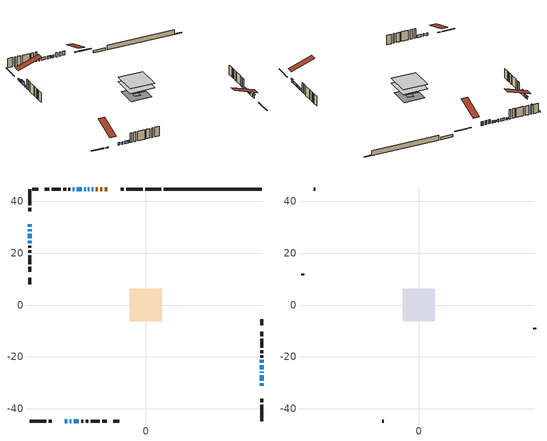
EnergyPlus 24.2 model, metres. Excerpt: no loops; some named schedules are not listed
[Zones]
conditioned space
 floor outside (Floor1 construction): -3.03,-3.03 -3.03,3.03 3.03,3.03 3.03,-3.03 z1.25
 floor adiabatic (Floor3 construction): -1.52,-1.52 -1.52,1.52 1.52,1.52 1.52,-1.52 z1.25
 floor adiabatic (AdiabaticFloorConstruction): -6.24,-6.24 -6.24,6.24 6.24,6.24 6.24,-6.24 z3.69
 floor foundation (Slab1 construction): -5.18,-5.18 -5.18,5.18 5.18,5.18 5.18,-5.18 z-1.19
 floor foundation (Slab2 construction): -1.52,-1.52 -1.52,1.52 1.52,1.52 1.52,-1.52 z-1.16
 wall outside (RimJoist1 construction): -1.19,44.68 -7.53,44.68 / -44.68,-44.68 -38.34,-44.68 / -44.68,44.68 -44.68,38.34 / 44.68,-44.68 44.68,-38.34 z1.25:1.55
 wall outside (RimJoist2 construction): -8.46,44.68 -9.69,44.68 / -37.41,-44.68 -36.19,-44.68 / -44.68,37.41 -44.68,36.19 / 44.68,-37.41 44.68,-36.19 z1.25:1.55
 wall outside (AdiabaticWallConstruction 1): -14.75,44.68 -15.83,44.68 / -16.76,44.68 -17.58,44.68 / -18.51,44.68 -19.34,44.68 z1.25:3.28
 wall outside (AdiabaticWallConstruction): 44.68,-31.12 44.68,-30.1 z1.25:2.98; -20.26,44.68 -20.78,44.68 / -31.12,-44.68 -30.21,-44.68 / -29.28,-44.68 -28.71,-44.68 / 44.68,-29.18 44.68,-27.04 / 44.68,-26.11 44.68,-25.71 / -23.19,44.68 -23.68,44.68 / -24.61,44.68 -26.57,44.68 / -27.79,-44.68 -25.83,-44.68 / 44.68,-24.78 44.68,-23.25 / 44.68,-22.33 44.68,-21.15 z1.25:2.47; -21.71,44.68 -22.27,44.68 z1.25:2.11; -44.68,31.12 -44.68,30.05 z1.25:2.32; -44.68,29.13 -44.68,28.41 / -44.68,24.83 -44.68,23.76 z1.25:2.22; -44.68,27.49 -44.68,25.76 z1.25:3.28; -27.5,44.68 -28.06,44.68 z1.25:2.17
 wall outside (Wall1 construction): -28.98,44.68 -29.78,44.68 / -24.9,-44.68 -24.11,-44.68 / -44.68,22.83 -44.68,22.04 / 44.68,-20.22 44.68,-19.43 z1.25:6.13
 wall outside (Wall2 construction): -30.71,44.68 -31.77,44.68 / -23.18,-44.68 -22.12,-44.68 / -44.68,21.11 -44.68,20.05 / 44.68,-18.5 44.68,-17.44 z1.25:6.13
 wall outside (Wall3 construction): -32.7,44.68 -36.22,44.68 / -21.19,-44.68 -17.67,-44.68 / -44.68,19.12 -44.68,15.6 / 44.68,-16.51 44.68,-12.99 z1.25:6.13
 wall outside (Wall4 construction): -37.14,44.68 -38.94,44.68 / -16.74,-44.68 -14.95,-44.68 / -44.68,14.67 -44.68,12.88 / 44.68,-12.06 44.68,-10.27 z1.25:6.13
 wall outside (Wall6 construction): -41.38,44.68 -43.75,44.68 / -12.5,-44.68 -10.14,-44.68 / -44.68,10.43 -44.68,8.07 / 44.68,-7.82 44.68,-5.46 z1.25:6.13
 wall foundation (FoundationWall1 construction): 6.88,44.68,-1.19 6.88,44.68,1.25 40.9,44.68,1.25 40.9,44.68,-0.92 44.68,44.68,-0.92 44.68,44.68,-1.19
 wall foundation (FoundationWall2 construction): 5.95,44.68 -0.27,44.68 z-1.16:0.03
 window (WindowConstruction 12): 44.68,-31.12 44.68,-30.1 z1.25:2.98
 window (WindowConstruction 6): -20.27,44.68 -20.78,44.68 z1.25:2.47
 window (WindowConstruction 7): -31.12,-44.68 -30.21,-44.68 z1.25:2.47
 window (WindowConstruction 8): -29.28,-44.68 -28.72,-44.68 z1.25:2.47
 window (WindowConstruction 9): 44.68,-29.18 44.68,-27.04 z1.25:2.47
 window (WindowConstruction 10): 44.68,-26.11 44.68,-25.71 z1.25:2.47
 window (WindowConstruction 11): -21.71,44.68 -22.26,44.68 z1.25:2.11
 window (WindowConstruction 13): -44.68,31.12 -44.68,30.06 z1.25:2.32
 window (WindowConstruction 14): -23.19,44.68 -23.68,44.68 z1.25:2.47
 window (WindowConstruction 15): -24.61,44.68 -26.57,44.68 z1.25:2.47
 window (WindowConstruction 16): -27.79,-44.68 -25.83,-44.68 z1.25:2.47
 window (WindowConstruction): 44.68,-24.78 44.68,-23.25 z1.25:2.47
 window (WindowConstruction 1): 44.68,-22.32 44.68,-21.15 z1.25:2.47
 window (WindowConstruction 2): -44.68,29.13 -44.68,28.42 z1.25:2.22
 window (WindowConstruction 3): -44.68,27.49 -44.68,25.76 z1.25:3.28
 window (WindowConstruction 4): -44.68,24.83 -44.68,23.76 z1.25:2.22
 window (WindowConstruction 5): -27.5,44.68 -28.05,44.68 z1.25:2.16
 door (Door): -14.75,44.68 -15.83,44.68 z1.25:3.28
 door (Door 1): -16.76,44.68 -17.58,44.68 z1.25:3.28
 door (Door 2): -18.51,44.68 -19.34,44.68 z1.25:3.28
 ceiling adiabatic (AdiabaticFloorConstruction): 6.24,-6.24 6.24,6.24 -6.24,6.24 -6.24,-6.24 z3.69
attic - vented
 floor to conditioned space (Floor2 construction Reversed): -6.24,-6.24 -6.24,6.24 6.24,6.24 6.24,-6.24 z6.13
 wall outside (Wall5 construction): -39.87,44.68 -40.46,44.68 / -14.02,-44.68 -13.43,-44.68 / -44.68,11.95 -44.68,11.36 / 44.68,-9.34 44.68,-8.75 z1.25:6.13
 roof outside (Roof1 construction): -13.82,44.68,6.13 -13.82,32.51,10.18 -10.61,32.51,10.18 -10.61,44.68,6.13; -32.05,-44.68,6.13 -32.05,-32.51,10.18 -35.26,-32.51,10.18 -35.26,-44.68,6.13; -44.68,32.05,6.13 -32.51,32.05,10.18 -32.51,35.26,10.18 -44.68,35.26,6.13; 44.68,-32.05,6.13 32.51,-32.05,10.18 32.51,-35.26,10.18 44.68,-35.26,6.13
shading: 44.68,-29.96 44.68,-31.27 45.29,-31.27 45.29,-29.96 z3.13; -22.41,44.68 -21.56,44.68 -21.56,45.29 -22.41,45.29 z2.26; -44.68,29.91 -44.68,31.27 -45.29,31.27 -45.29,29.91 z2.47; -44.68,28.27 -44.68,29.28 -45.29,29.28 -45.29,28.27 z2.37; -44.68,25.46 -44.68,27.79 -45.29,27.79 -45.29,25.46 z3.58; -44.68,23.61 -44.68,24.98 -45.29,24.98 -45.29,23.61 z2.37; -28.12,44.68 -27.44,44.68 -27.44,45.29 -28.12,45.29 z2.23
[Building]
Building 1: Terrain=Suburbs
[Site:Location]
Windsor AP_ON: Latitude {deg}=42.28; Longitude {deg}=-82.96; Time Zone {hr}=-5; Elevation {m}=190; Keep Site Location Information=Yes
[Site:GroundTemperature:Shallow]
6.34957, 4.46684, 4.31606, 5.20952, 8.79623, 12.3662, 15.4612, 17.4219, 17.5884, 15.9938, 12.9777, 9.51722
[Site:WaterMainsTemperature]
Calculation Method=Schedule; Temperature Schedule=mains temperature schedule
[Material] Roughness=Rough; Thermal Absorptance=0.9
Name | Thickness {m} | Conductivity {W/m-K} | Density {kg/m3} | Specific Heat {J/kg-K} | Solar Absorptance | Visible Absorptance
asphalt or fiberglass shingles | 0.00635 | 0.162714 | 1121.4 | 1465.45 | 0.4 | 0.4
ceiling loosefill ins | 0.0846667 | 0.0480833 | 16.02 | 1046.75 | 0.7 | 0.7
ceiling stud and cavity | 0.1397 | 0.0947875 | 65.682 | 1177.47 | 0.7 | 0.7
concrete 4.0 in. | 0.1016 | 1.803125 | 2242.8 | 837.4 | 0.7 | 0.7
concrete 8.0 in. | 0.2032 | 1.803125 | 2242.8 | 837.4 | 0.7 | 0.7
door material | 0.04445 | 0.053851 | 512.64 | 1214.23 | 0.7 | 0.7
exterior vertical ins | 0.0433751 | 0.029427 | 32.04 | 1214.23 | 0.7 | 0.7
exterior vertical ins 1 | 0.0455465 | 0.029427 | 32.04 | 1214.23 | 0.7 | 0.7
floor covering | 0.0127 | 0.0433444 | 54.468 | 1339.84 | 0.6 | 0.6
floor covering 1 | 0.0127 | 9.015625 | 54.468 | 1339.84 | 0.6 | 0.6
floor rigid ins | 0.103632 | 0.029427 | 32.04 | 1214.23 | 0.7 | 0.7
floor rigid ins 1; wall rigid ins 1 | 0.512978 | 0.029427 | 32.04 | 1214.23 | 0.7 | 0.7
floor stud and cavity | 0.1397 | 0.719962 | 92.3553 | 1139.71 | 0.7 | 0.7
floor stud and cavity 1 | 0.0889 | 0.234607 | 50.32683 | 1063.81 | 0.7 | 0.7
floor stud and cavity 2 | 0.1397 | 1.75129 | 37.0049 | 1207.88 | 0.7 | 0.7
furniture material conditioned space 1 | 0.1524 | 0.115458 | 640.8 | 1214.23 | 0.6 | 0.6
gypsum board | 0.0127 | 0.160291 | 801 | 837.4 | 0.6 | 0.6
gypsum board 1 | 0.0127 | 0.160291 | 801 | 837.4 | 0.7 | 0.7
osb sheathing 0.5 in. | 0.0127 | 0.115458 | 512.64 | 1214.23 | 0.7 | 0.7
osb sheathing 0.75 in. | 0.01905 | 0.115458 | 512.64 | 1214.23 | 0.7 | 0.7
osb sheathing 2.0 in. | 0.0508 | 0.115458 | 512.64 | 1214.23 | 0.7 | 0.7
rim joist rigid ins; wall rigid ins | 0.051816 | 0.029427 | 32.04 | 1214.23 | 0.7 | 0.7
rim joist stud and cavity | 0.0508 | 0.241261 | 125.044 | 1163.47 | 0.6 | 0.6
rim joist stud and cavity 1 | 0.0508 | 0.243553 | 50.32683 | 1063.81 | 0.6 | 0.6
wall stud and cavity | 0.1397 | 0.113341 | 139.0536 | 1170.24 | 0.7 | 0.7
wall stud and cavity 1 | 0.1397 | 0.166679 | 139.0536 | 1170.24 | 0.7 | 0.7
wall stud and cavity 2 | 0.1397 | 0.111119 | 139.0536 | 1170.24 | 0.7 | 0.7
wall stud and cavity 3 | 0.1397 | 0.15141 | 139.0536 | 1170.24 | 0.7 | 0.7
wall stud and cavity 4 | 0.0889 | 6.1454 | 50.32683 | 1063.81 | 0.6 | 0.6
wall stud and cavity 5 | 0.1397 | 0.0864093 | 139.0536 | 1170.24 | 0.7 | 0.7
wall stud and cavity 6 | 0.0889 | 0.380278 | 52.3479 | 1209.89 | 0.7 | 0.7
wall stud and cavity 7 | 0.0889 | 0.391764 | 83.0341 | 1211.67 | 0.7 | 0.7
wood siding | 0.0254 | 0.102417 | 544.68 | 1172.36 | 0.4 | 0.4
wood siding 1 | 0.00254 | 0.102417 | 544.68 | 1172.36 | 0.4 | 0.4
wood siding 2; wood siding 3; wood siding 4 | 0.0254 | 0.102417 | 544.68 | 1172.36 | 0.7 | 0.7
[WindowMaterial:SimpleGlazingSystem]
Name | U-Factor {W/m2-K} | Solar Heat Gain Coefficient
WindowMaterial | 1.81526 | 0.52
WindowMaterial 1 | 1.73406 | 0.56
WindowMaterial 10 | 1.8357 | 0.51
WindowMaterial 11 | 2.98152 | 0.42
WindowMaterial 12 | 1.81753 | 0.52
WindowMaterial 13 | 2.918492 | 0.5
WindowMaterial 14 | 2.96164 | 0.44
WindowMaterial 15 | 2.91168 | 0.51
WindowMaterial 2 | 2.89521 | 0.5
WindowMaterial 3 | 4.13756 | 0.64
WindowMaterial 4 | 2.92303 | 0.5
WindowMaterial 5 | 2.97584 | 0.42
WindowMaterial 6 | 2.95767 | 0.44
WindowMaterial 7 | 2.909975 | 0.51
WindowMaterial 8 | 2.95426 | 0.46
WindowMaterial 9 | 2.80436 | 0.59
[Construction]
AdiabaticFloorConstruction: floor stud and cavity 2, floor rigid ins 1, osb sheathing 0.75 in., floor covering
AdiabaticWallConstruction: wood siding 3, wall rigid ins 1, wall stud and cavity 6, gypsum board
AdiabaticWallConstruction 1: wood siding 4, wall rigid ins 1, wall stud and cavity 6, gypsum board
Door; Door 1; Door 2: door material
Floor1 construction: floor stud and cavity, floor rigid ins, osb sheathing 0.75 in., floor covering
Floor2 construction Reversed: gypsum board, ceiling stud and cavity, ceiling loosefill ins
Floor3 construction: floor stud and cavity 1, floor covering 1
FoundationWall1 construction; FoundationWall2 construction: concrete 8.0 in., gypsum board 1
furniture construction conditioned space 1: furniture material conditioned space 1
PartitionWallConstruction: gypsum board, wall stud and cavity 7, gypsum board
RimJoist1 construction: wood siding 2, rim joist rigid ins, osb sheathing 2.0 in., rim joist stud and cavity
RimJoist2 construction: wood siding 2, rim joist stud and cavity 1
Roof1 construction: asphalt or fiberglass shingles
Slab1 construction; Slab2 construction: concrete 4.0 in.
Wall1 construction: wood siding, wall rigid ins, osb sheathing 0.5 in., wall stud and cavity, gypsum board
Wall2 construction: wood siding, wall rigid ins, osb sheathing 0.5 in., wall stud and cavity 1, gypsum board
Wall3 construction: wood siding, wall rigid ins, osb sheathing 0.5 in., wall stud and cavity 2, gypsum board
Wall4 construction: wood siding, wall rigid ins, osb sheathing 0.5 in., wall stud and cavity 3, gypsum board
Wall5 construction: wood siding 1, wall stud and cavity 4
Wall6 construction: wood siding, wall rigid ins, osb sheathing 0.5 in., wall stud and cavity 5, gypsum board
WindowConstruction: WindowMaterial
WindowConstruction 1: WindowMaterial 1
WindowConstruction 10: WindowMaterial 10
WindowConstruction 11: WindowMaterial 11
WindowConstruction 12: WindowMaterial 12
WindowConstruction 13: WindowMaterial 13
WindowConstruction 14: WindowMaterial 14
WindowConstruction 15; WindowConstruction 16: WindowMaterial 15
WindowConstruction 2: WindowMaterial 2
WindowConstruction 3: WindowMaterial 3
WindowConstruction 4: WindowMaterial 4
WindowConstruction 5: WindowMaterial 5
WindowConstruction 6: WindowMaterial 6
WindowConstruction 7: WindowMaterial 7
WindowConstruction 8: WindowMaterial 8
WindowConstruction 9: WindowMaterial 9
[Zone] Multiplier=1; Part of Total Floor Area=Yes
Name | Volume {m3}
attic - vented | 102.613
conditioned space | 693
[Space]
Name | Zone | Volume {m3}
attic - vented 1 | attic - vented | 102.613
conditioned space 1 | conditioned space | 693
[ZoneInfiltration:EffectiveLeakageArea]
infil attic - vented 1: Zone or Space=attic - vented 1; Schedule=Always On Discrete; Effective Air Leakage Area {cm2}=6929.78; Stack Coefficient=0.000621036; Wind Coefficient=1.68375e-05
[ZoneMixing]
whole house fan mix: Zone or Space=attic - vented; Schedule=Always On Continuous; Design Flow Rate Calculation Method=Flow/Zone; Design Flow Rate {m3/s}=0; Source Zone or Space=conditioned space
[SurfaceProperty:ExposedFoundationPerimeter] Exposed Perimeter Calculation Method=TotalExposedPerimeter
Name | Total Exposed Perimeter {m}
Slab1 | 37.795
Slab2 | 6.21801
[InternalMass] Zone or ZoneList=conditioned space; Space or SpaceList=conditioned space 1
Name | Construction | Surface Area {m2}
furniture mass conditioned space 1 | furniture construction conditioned space 1 | 127.406
partition wall mass | PartitionWallConstruction | 309.293
[Lights]
interior lighting: Zone or ZoneList or Space or SpaceList=conditioned space 1; Schedule=interior lighting schedule; Design Level Calculation Method=LightingLevel; Lighting Level {W}=343.2; Return Air Fraction=0; Fraction Radiant=0.6; Fraction Visible=0.2; Fraction Replaceable=1
[People]
occupants: Zone or ZoneList or Space or SpaceList=conditioned space 1; Number of People Schedule=occupants schedule; Number of People Calculation Method=People; Number of People=3; Fraction Radiant=0.314171; Sensible Heat Fraction=0.56303; Activity Level Schedule=occupants activity schedule; Carbon Dioxide Generation Rate {m3/s-W}=0; Enable ASHRAE 55 Comfort Warnings=No; Mean Radiant Temperature Calculation Type=EnclosureAveraged
[ElectricEquipment] Zone or ZoneList or Space or SpaceList=conditioned space 1; Design Level Calculation Method=EquipmentLevel
Name | Schedule | Design Level {W} | Fraction Latent | Fraction Radiant | Fraction Lost
clothes dryer | clothes dryer schedule | 140.772 | 0.015 | 0.081 | 0.85
clothes washer | clothes washer schedule | 32.1985 | 0.03 | 0.162 | 0.7
cooking range | cooking range schedule | 215.147 | 0.08 | 0.432 | 0.2
dishwasher | dishwasher schedule | 66.8632 | 0.3 | 0.18 | 0.4
fridge | fridge schedule | 72.9452 | 0 | 0.6 | 0
mech vent bath fan 0 | mech vent bath fan 0 schedule | 25.1 | 0 | 0 | 1
mech vent bath fan 1 | mech vent bath fan 1 schedule | 25.1 | 0 | 0 | 1
mech vent house fan | mech vent house fan schedule | 0 | 0 | 0 | 1
mech vent house fan cfis | mech vent house fan cfis schedule | 0 | 0 | 0 | 0
mech vent range fan 0 | mech vent range fan 0 schedule | 57 | 0 | 0 | 1
misc plug loads | misc plug loads schedule | 494.7 | 0.045 | 0.513 | 0.1
whole house fan | Always On Discrete | 0 | 0 | 0 | 1
[OtherEquipment] Zone or ZoneList or Space or SpaceList=conditioned space 1; Design Level Calculation Method=EquipmentLevel
Name | Fuel Type | Schedule | Design Level {W} | Fraction Latent | Fraction Radiant | Fraction Lost
clothes dryer 1 | Electricity | clothes dryer schedule | 0 | 0.015 | 0.081 | 0.85
cooking range 1 | Electricity | cooking range schedule | 0 | 0.08 | 0.432 | 0.2
general water use latent | None | general water use schedule | 62.594 | 1 | 0 | 0
general water use sensible | None | general water use schedule | -61.6891 | 0 | 0.6 | 0
mech vent house fan latent load | None | Always On Discrete | 0 | 1 | 0 | 0
mech vent house fan sensible load | None | Always On Discrete | 0 | 0 | 0 | 0
water heater energy adjustment1 | NaturalGas | Always On Discrete | 0.01 | 0 | 0 | 1
[ZoneInfiltration:DesignFlowRate] Zone or ZoneList or Space or SpaceList=conditioned space 1; Schedule=Always On Discrete; Design Flow Rate Calculation Method=Flow/Zone; Design Flow Rate {m3/s}=0
infil flow; natural vent flow; whole house fan flow
[Foundation:Kiva] Initial Indoor Air Temperature {C}=18; Wall Depth Below Slab {m}=0.2032; Custom Block X Position 1 {m}=0.2159; Custom Block Z Position 1 {m}=0
Name | Wall Height Above Grade {m} | Custom Block Material Name 1 | Custom Block Depth 1 {m}
Foundation Kiva 1 | 1.24998 | exterior vertical ins | 2.43998
Foundation Kiva 2 | 0.0299923 | exterior vertical ins 1 | 1.19
[Foundation:Kiva:Settings]
Soil Conductivity {W/m-K}=0.849921; Soil Density {kg/m3}=1842.3; Soil Specific Heat {J/kg-K}=418.7; Ground Solar Absorptivity=0.9; Ground Thermal Absorptivity=0.9; Ground Surface Roughness {m}=0.03; Far-Field Width {m}=40; Deep-Ground Boundary Condition=ZeroFlux; Deep-Ground Depth {m}=40; Minimum Cell Dimension {m}=0.2; Maximum Cell Growth Coefficient=3; Simulation Timestep=Timestep
[Exterior:Lights]
exterior lighting: Schedule=exterior lighting schedule; Design Level {W}=75.6
[Schedule:Constant]
Name | Hourly Value
Always On Continuous; mech vent house fan schedule; mech vent house fan cfis schedule; Always On Discrete | 1
occupants activity schedule | 117.228
fridge schedule | 0
[Schedule:Week:Daily]
interior lighting schedule Week Rule - Jan1-Jan27: interior lighting schedule day, interior lighting schedule day, interior lighting schedule day, interior lighting schedule day, interior lighting schedule day, interior lighting schedule day, interior lighting schedule day, interior lighting schedule default day, interior lighting schedule default day, interior lighting schedule default day, interior lighting schedule default day, interior lighting schedule default day
interior lighting schedule Week Rule - Jan28-Feb3: interior lighting schedule day, interior lighting schedule day, interior lighting schedule day, interior lighting schedule day, interior lighting schedule day 1, interior lighting schedule day 1, interior lighting schedule day 1, interior lighting schedule default day, interior lighting schedule default day, interior lighting schedule default day, interior lighting schedule default day, interior lighting schedule default day
interior lighting schedule Week Rule - Feb4-Feb24: interior lighting schedule day 1, interior lighting schedule day 1, interior lighting schedule day 1, interior lighting schedule day 1, interior lighting schedule day 1, interior lighting schedule day 1, interior lighting schedule day 1, interior lighting schedule default day, interior lighting schedule default day, interior lighting schedule default day, interior lighting schedule default day, interior lighting schedule default day
interior lighting schedule Week Rule - Feb25-Mar3: interior lighting schedule day 1, interior lighting schedule day 1, interior lighting schedule day 1, interior lighting schedule day 1, interior lighting schedule day 2, interior lighting schedule day 2, interior lighting schedule day 2, interior lighting schedule default day, interior lighting schedule default day, interior lighting schedule default day, interior lighting schedule default day, interior lighting schedule default day
interior lighting schedule Week Rule - Mar4-Mar31: interior lighting schedule day 2, interior lighting schedule day 2, interior lighting schedule day 2, interior lighting schedule day 2, interior lighting schedule day 2, interior lighting schedule day 2, interior lighting schedule day 2, interior lighting schedule default day, interior lighting schedule default day, interior lighting schedule default day, interior lighting schedule default day, interior lighting schedule default day
interior lighting schedule Week Rule - Apr1-Apr28: interior lighting schedule day 3, interior lighting schedule day 3, interior lighting schedule day 3, interior lighting schedule day 3, interior lighting schedule day 3, interior lighting schedule day 3, interior lighting schedule day 3, interior lighting schedule default day, interior lighting schedule default day, interior lighting schedule default day, interior lighting schedule default day, interior lighting schedule default day
interior lighting schedule Week Rule - Apr29-May5: interior lighting schedule day 3, interior lighting schedule day 3, interior lighting schedule day 4, interior lighting schedule day 4, interior lighting schedule day 4, interior lighting schedule day 4, interior lighting schedule day 4, interior lighting schedule default day, interior lighting schedule default day, interior lighting schedule default day, interior lighting schedule default day, interior lighting schedule default day
interior lighting schedule Week Rule - May6-May26: interior lighting schedule day 4, interior lighting schedule day 4, interior lighting schedule day 4, interior lighting schedule day 4, interior lighting schedule day 4, interior lighting schedule day 4, interior lighting schedule day 4, interior lighting schedule default day, interior lighting schedule default day, interior lighting schedule default day, interior lighting schedule default day, interior lighting schedule default day
interior lighting schedule Week Rule - May27-Jun2: interior lighting schedule day 4, interior lighting schedule day 4, interior lighting schedule day 4, interior lighting schedule day 4, interior lighting schedule day 4, interior lighting schedule day 5, interior lighting schedule day 5, interior lighting schedule default day, interior lighting schedule default day, interior lighting schedule default day, interior lighting schedule default day, interior lighting schedule default day
interior lighting schedule Week Rule - Jun3-Jun30: interior lighting schedule day 5, interior lighting schedule day 5, interior lighting schedule day 5, interior lighting schedule day 5, interior lighting schedule day 5, interior lighting schedule day 5, interior lighting schedule day 5, interior lighting schedule default day, interior lighting schedule default day, interior lighting schedule default day, interior lighting schedule default day, interior lighting schedule default day
interior lighting schedule Week Rule - Jul1-Jul28: interior lighting schedule day 6, interior lighting schedule day 6, interior lighting schedule day 6, interior lighting schedule day 6, interior lighting schedule day 6, interior lighting schedule day 6, interior lighting schedule day 6, interior lighting schedule default day, interior lighting schedule default day, interior lighting schedule default day, interior lighting schedule default day, interior lighting schedule default day
interior lighting schedule Week Rule - Jul29-Aug4: interior lighting schedule day 6, interior lighting schedule day 6, interior lighting schedule day 6, interior lighting schedule day 7, interior lighting schedule day 7, interior lighting schedule day 7, interior lighting schedule day 7, interior lighting schedule default day, interior lighting schedule default day, interior lighting schedule default day, interior lighting schedule default day, interior lighting schedule default day
interior lighting schedule Week Rule - Aug5-Aug25: interior lighting schedule day 7, interior lighting schedule day 7, interior lighting schedule day 7, interior lighting schedule day 7, interior lighting schedule day 7, interior lighting schedule day 7, interior lighting schedule day 7, interior lighting schedule default day, interior lighting schedule default day, interior lighting schedule default day, interior lighting schedule default day, interior lighting schedule default day
interior lighting schedule Week Rule - Aug26-Sep1: interior lighting schedule day 7, interior lighting schedule day 7, interior lighting schedule day 7, interior lighting schedule day 7, interior lighting schedule day 7, interior lighting schedule day 7, interior lighting schedule day 8, interior lighting schedule default day, interior lighting schedule default day, interior lighting schedule default day, interior lighting schedule default day, interior lighting schedule default day
interior lighting schedule Week Rule - Sep2-Sep29: interior lighting schedule day 8, interior lighting schedule day 8, interior lighting schedule day 8, interior lighting schedule day 8, interior lighting schedule day 8, interior lighting schedule day 8, interior lighting schedule day 8, interior lighting schedule default day, interior lighting schedule default day, interior lighting schedule default day, interior lighting schedule default day, interior lighting schedule default day
interior lighting schedule Week Rule - Sep30-Oct6: interior lighting schedule day 8, interior lighting schedule day 9, interior lighting schedule day 9, interior lighting schedule day 9, interior lighting schedule day 9, interior lighting schedule day 9, interior lighting schedule day 9, interior lighting schedule default day, interior lighting schedule default day, interior lighting schedule default day, interior lighting schedule default day, interior lighting schedule default day
interior lighting schedule Week Rule - Oct7-Oct27: interior lighting schedule day 9, interior lighting schedule day 9, interior lighting schedule day 9, interior lighting schedule day 9, interior lighting schedule day 9, interior lighting schedule day 9, interior lighting schedule day 9, interior lighting schedule default day, interior lighting schedule default day, interior lighting schedule default day, interior lighting schedule default day, interior lighting schedule default day
interior lighting schedule Week Rule - Oct28-Nov3: interior lighting schedule day 9, interior lighting schedule day 9, interior lighting schedule day 9, interior lighting schedule day 9, interior lighting schedule day 10, interior lighting schedule day 10, interior lighting schedule day 10, interior lighting schedule default day, interior lighting schedule default day, interior lighting schedule default day, interior lighting schedule default day, interior lighting schedule default day
interior lighting schedule Week Rule - Nov4-Nov24: interior lighting schedule day 10, interior lighting schedule day 10, interior lighting schedule day 10, interior lighting schedule day 10, interior lighting schedule day 10, interior lighting schedule day 10, interior lighting schedule day 10, interior lighting schedule default day, interior lighting schedule default day, interior lighting schedule default day, interior lighting schedule default day, interior lighting schedule default day
interior lighting schedule Week Rule - Nov25-Dec1: interior lighting schedule day 10, interior lighting schedule day 10, interior lighting schedule day 10, interior lighting schedule day 10, interior lighting schedule day 10, interior lighting schedule day 10, interior lighting schedule day 11, interior lighting schedule default day, interior lighting schedule default day, interior lighting schedule default day, interior lighting schedule default day, interior lighting schedule default day
interior lighting schedule Week Rule - Dec2-Dec31: interior lighting schedule day 11, interior lighting schedule day 11, interior lighting schedule day 11, interior lighting schedule day 11, interior lighting schedule day 11, interior lighting schedule day 11, interior lighting schedule day 11, interior lighting schedule default day, interior lighting schedule default day, interior lighting schedule default day, interior lighting schedule default day, interior lighting schedule default day
occupants schedule Week Rule - Jan1-Dec31: occupants schedule day, occupants schedule day, occupants schedule day, occupants schedule day, occupants schedule day, occupants schedule day, occupants schedule day, occupants schedule default day, occupants schedule default day, occupants schedule default day, occupants schedule default day, occupants schedule default day
clothes dryer schedule Week Rule - Jan1-Dec31: clothes dryer schedule day, clothes dryer schedule day, clothes dryer schedule day, clothes dryer schedule day, clothes dryer schedule day, clothes dryer schedule day, clothes dryer schedule day, clothes dryer schedule default day, clothes dryer schedule default day, clothes dryer schedule default day, clothes dryer schedule default day, clothes dryer schedule default day
clothes washer schedule Week Rule - Jan1-Dec31: clothes washer schedule day, clothes washer schedule day, clothes washer schedule day, clothes washer schedule day, clothes washer schedule day, clothes washer schedule day, clothes washer schedule day, clothes washer schedule default day, clothes washer schedule default day, clothes washer schedule default day, clothes washer schedule default day, clothes washer schedule default day
cooking range schedule Week Rule - Jan1-Dec31: cooking range schedule day, cooking range schedule day, cooking range schedule day, cooking range schedule day, cooking range schedule day, cooking range schedule day, cooking range schedule day, cooking range schedule default day, cooking range schedule default day, cooking range schedule default day, cooking range schedule default day, cooking range schedule default day
dishwasher schedule Week Rule - Jan1-Dec31: dishwasher schedule day, dishwasher schedule day, dishwasher schedule day, dishwasher schedule day, dishwasher schedule day, dishwasher schedule day, dishwasher schedule day, dishwasher schedule default day, dishwasher schedule default day, dishwasher schedule default day, dishwasher schedule default day, dishwasher schedule default day
mech vent bath fan 0 schedule Week Rule - Jan1-Dec31: mech vent bath fan 0 schedule day, mech vent bath fan 0 schedule day, mech vent bath fan 0 schedule day, mech vent bath fan 0 schedule day, mech vent bath fan 0 schedule day, mech vent bath fan 0 schedule day, mech vent bath fan 0 schedule day, mech vent bath fan 0 schedule default day, mech vent bath fan 0 schedule default day, mech vent bath fan 0 schedule default day, mech vent bath fan 0 schedule default day, mech vent bath fan 0 schedule default day
mech vent bath fan 1 schedule Week Rule - Jan1-Dec31: mech vent bath fan 1 schedule day, mech vent bath fan 1 schedule day, mech vent bath fan 1 schedule day, mech vent bath fan 1 schedule day, mech vent bath fan 1 schedule day, mech vent bath fan 1 schedule day, mech vent bath fan 1 schedule day, mech vent bath fan 1 schedule default day, mech vent bath fan 1 schedule default day, mech vent bath fan 1 schedule default day, mech vent bath fan 1 schedule default day, mech vent bath fan 1 schedule default day
mech vent range fan 0 schedule Week Rule - Jan1-Dec31: mech vent range fan 0 schedule day, mech vent range fan 0 schedule day, mech vent range fan 0 schedule day, mech vent range fan 0 schedule day, mech vent range fan 0 schedule day, mech vent range fan 0 schedule day, mech vent range fan 0 schedule day, mech vent range fan 0 schedule default day, mech vent range fan 0 schedule default day, mech vent range fan 0 schedule default day, mech vent range fan 0 schedule default day, mech vent range fan 0 schedule default day
misc plug loads schedule Week Rule - Jan1-Dec31: misc plug loads schedule day, misc plug loads schedule day, misc plug loads schedule day, misc plug loads schedule day, misc plug loads schedule day, misc plug loads schedule day, misc plug loads schedule day, misc plug loads schedule default day, misc plug loads schedule default day, misc plug loads schedule default day, misc plug loads schedule default day, misc plug loads schedule default day
general water use schedule Week Rule - Jan1-Dec31: general water use schedule day, general water use schedule day, general water use schedule day, general water use schedule day, general water use schedule day, general water use schedule day, general water use schedule day, general water use schedule default day, general water use schedule default day, general water use schedule default day, general water use schedule default day, general water use schedule default day
exterior lighting schedule Week Rule - Jan1-Jan27: exterior lighting schedule day, exterior lighting schedule day, exterior lighting schedule day, exterior lighting schedule day, exterior lighting schedule day, exterior lighting schedule day, exterior lighting schedule day, exterior lighting schedule default day, exterior lighting schedule default day, exterior lighting schedule default day, exterior lighting schedule default day, exterior lighting schedule default day
exterior lighting schedule Week Rule - Jan28-Feb3: exterior lighting schedule day, exterior lighting schedule day, exterior lighting schedule day, exterior lighting schedule day, exterior lighting schedule day 1, exterior lighting schedule day 1, exterior lighting schedule day 1, exterior lighting schedule default day, exterior lighting schedule default day, exterior lighting schedule default day, exterior lighting schedule default day, exterior lighting schedule default day
exterior lighting schedule Week Rule - Feb4-Feb24: exterior lighting schedule day 1, exterior lighting schedule day 1, exterior lighting schedule day 1, exterior lighting schedule day 1, exterior lighting schedule day 1, exterior lighting schedule day 1, exterior lighting schedule day 1, exterior lighting schedule default day, exterior lighting schedule default day, exterior lighting schedule default day, exterior lighting schedule default day, exterior lighting schedule default day
exterior lighting schedule Week Rule - Feb25-Mar3: exterior lighting schedule day 1, exterior lighting schedule day 1, exterior lighting schedule day 1, exterior lighting schedule day 1, exterior lighting schedule day 2, exterior lighting schedule day 2, exterior lighting schedule day 2, exterior lighting schedule default day, exterior lighting schedule default day, exterior lighting schedule default day, exterior lighting schedule default day, exterior lighting schedule default day
exterior lighting schedule Week Rule - Mar4-Mar31: exterior lighting schedule day 2, exterior lighting schedule day 2, exterior lighting schedule day 2, exterior lighting schedule day 2, exterior lighting schedule day 2, exterior lighting schedule day 2, exterior lighting schedule day 2, exterior lighting schedule default day, exterior lighting schedule default day, exterior lighting schedule default day, exterior lighting schedule default day, exterior lighting schedule default day
exterior lighting schedule Week Rule - Apr1-Apr28: exterior lighting schedule day 3, exterior lighting schedule day 3, exterior lighting schedule day 3, exterior lighting schedule day 3, exterior lighting schedule day 3, exterior lighting schedule day 3, exterior lighting schedule day 3, exterior lighting schedule default day, exterior lighting schedule default day, exterior lighting schedule default day, exterior lighting schedule default day, exterior lighting schedule default day
exterior lighting schedule Week Rule - Apr29-May5: exterior lighting schedule day 3, exterior lighting schedule day 3, exterior lighting schedule day 4, exterior lighting schedule day 4, exterior lighting schedule day 4, exterior lighting schedule day 4, exterior lighting schedule day 4, exterior lighting schedule default day, exterior lighting schedule default day, exterior lighting schedule default day, exterior lighting schedule default day, exterior lighting schedule default day
[Schedule:Year]
interior lighting schedule: interior lighting schedule Week Rule - Jan1-Jan27, 1, 1, 1, 27, interior lighting schedule Week Rule - Jan28-Feb3, 1, 28, 2, 3, interior lighting schedule Week Rule - Feb4-Feb24, 2, 4, 2, 24, interior lighting schedule Week Rule - Feb25-Mar3, 2, 25, 3, 3, interior lighting schedule Week Rule - Mar4-Mar31, 3, 4, 3, 31, interior lighting schedule Week Rule - Apr1-Apr28, 4, 1, 4, 28, interior lighting schedule Week Rule - Apr29-May5, 4, 29, 5, 5, interior lighting schedule Week Rule - May6-May26, 5, 6, 5, 26, interior lighting schedule Week Rule - May27-Jun2, 5, 27, 6, 2, interior lighting schedule Week Rule - Jun3-Jun30, 6, 3, 6, 30, interior lighting schedule Week Rule - Jul1-Jul28, 7, 1, 7, 28, interior lighting schedule Week Rule - Jul29-Aug4, 7, 29, 8, 4, interior lighting schedule Week Rule - Aug5-Aug25, 8, 5, 8, 25, interior lighting schedule Week Rule - Aug26-Sep1, 8, 26, 9, 1, interior lighting schedule Week Rule - Sep2-Sep29, 9, 2, 9, 29, interior lighting schedule Week Rule - Sep30-Oct6, 9, 30, 10, 6, interior lighting schedule Week Rule - Oct7-Oct27, 10, 7, 10, 27, interior lighting schedule Week Rule - Oct28-Nov3, 10, 28, 11, 3, interior lighting schedule Week Rule - Nov4-Nov24, 11, 4, 11, 24, interior lighting schedule Week Rule - Nov25-Dec1, 11, 25, 12, 1, interior lighting schedule Week Rule - Dec2-Dec31, 12, 2, 12, 31
occupants schedule: occupants schedule Week Rule - Jan1-Dec31, 1, 1, 12, 31
clothes dryer schedule: clothes dryer schedule Week Rule - Jan1-Dec31, 1, 1, 12, 31
clothes washer schedule: clothes washer schedule Week Rule - Jan1-Dec31, 1, 1, 12, 31
cooking range schedule: cooking range schedule Week Rule - Jan1-Dec31, 1, 1, 12, 31
dishwasher schedule: dishwasher schedule Week Rule - Jan1-Dec31, 1, 1, 12, 31
mech vent bath fan 0 schedule: mech vent bath fan 0 schedule Week Rule - Jan1-Dec31, 1, 1, 12, 31
mech vent bath fan 1 schedule: mech vent bath fan 1 schedule Week Rule - Jan1-Dec31, 1, 1, 12, 31
mech vent range fan 0 schedule: mech vent range fan 0 schedule Week Rule - Jan1-Dec31, 1, 1, 12, 31
misc plug loads schedule: misc plug loads schedule Week Rule - Jan1-Dec31, 1, 1, 12, 31
general water use schedule: general water use schedule Week Rule - Jan1-Dec31, 1, 1, 12, 31
exterior lighting schedule: exterior lighting schedule Week Rule - Jan1-Jan27, 1, 1, 1, 27, exterior lighting schedule Week Rule - Jan28-Feb3, 1, 28, 2, 3, exterior lighting schedule Week Rule - Feb4-Feb24, 2, 4, 2, 24, exterior lighting schedule Week Rule - Feb25-Mar3, 2, 25, 3, 3, exterior lighting schedule Week Rule - Mar4-Mar31, 3, 4, 3, 31, exterior lighting schedule Week Rule - Apr1-Apr28, 4, 1, 4, 28, exterior lighting schedule Week Rule - Apr29-May5, 4, 29, 5, 5, exterior lighting schedule Week Rule - May6-May26, 5, 6, 5, 26, exterior lighting schedule Week Rule - May27-Jun2, 5, 27, 6, 2, exterior lighting schedule Week Rule - Jun3-Jun30, 6, 3, 6, 30, exterior lighting schedule Week Rule - Jul1-Jul28, 7, 1, 7, 28, exterior lighting schedule Week Rule - Jul29-Aug4, 7, 29, 8, 4, exterior lighting schedule Week Rule - Aug5-Aug25, 8, 5, 8, 25, exterior lighting schedule Week Rule - Aug26-Sep1, 8, 26, 9, 1, exterior lighting schedule Week Rule - Sep2-Sep29, 9, 2, 9, 29, exterior lighting schedule Week Rule - Sep30-Oct6, 9, 30, 10, 6, exterior lighting schedule Week Rule - Oct7-Oct27, 10, 7, 10, 27, exterior lighting schedule Week Rule - Oct28-Nov3, 10, 28, 11, 3, exterior lighting schedule Week Rule - Nov4-Nov24, 11, 4, 11, 24, exterior lighting schedule Week Rule - Nov25-Dec1, 11, 25, 12, 1, exterior lighting schedule Week Rule - Dec2-Dec31, 12, 2, 12, 31
[Schedule:Compact]
mains temperature schedule: Through: 01/01, For: AllDays, Until: 24:00, 9.71556, Through: 01/02, For: AllDays, Until: 24:00, 9.65056, Through: 01/03, For: AllDays, Until: 24:00, 9.58667, Through: 01/04, For: AllDays, Until: 24:00, 9.52389, Through: 01/05, For: AllDays, Until: 24:00, 9.46278, Through: 01/06, For: AllDays, Until: 24:00, 9.40278, Through: 01/07, For: AllDays, Until: 24:00, 9.34444, Through: 01/08, For: AllDays, Until: 24:00, 9.28778, Through: 01/09, For: AllDays, Until: 24:00, 9.23222, Through: 01/10, For: AllDays, Until: 24:00, 9.17778, Through: 01/11, For: AllDays, Until: 24:00, 9.125, Through: 01/12, For: AllDays, Until: 24:00, 9.07389, Through: 01/13, For: AllDays, Until: 24:00, 9.02444, Through: 01/14, For: AllDays, Until: 24:00, 8.97611, Through: 01/15, For: AllDays, Until: 24:00, 8.92944, Through: 01/16, For: AllDays, Until: 24:00, 8.88444, Through: 01/17, For: AllDays, Until: 24:00, 8.84056, Through: 01/18, For: AllDays, Until: 24:00, 8.79889, Through: 01/19, For: AllDays, Until: 24:00, 8.75833, Through: 01/20, For: AllDays, Until: 24:00, 8.71944, Through: 01/21, For: AllDays, Until: 24:00, 8.68222, Through: 01/22, For: AllDays, Until: 24:00, 8.64667, Through: 01/23, For: AllDays, Until: 24:00, 8.61222, Through: 01/24, For: AllDays, Until: 24:00, 8.58, Through: 01/25, For: AllDays, Until: 24:00, 8.54944, Through: 01/26, For: AllDays, Until: 24:00, 8.52, Through: 01/27, For: AllDays, Until: 24:00, 8.49278, Through: 01/28, For: AllDays, Until: 24:00, 8.46722, Through: 01/29, For: AllDays, Until: 24:00, 8.44278, Through: 01/30, For: AllDays, Until: 24:00, 8.42056, Through: 01/31, For: AllDays, Until: 24:00, 8.39944, Through: 02/01, For: AllDays, Until: 24:00, 8.38056, Through: 02/02, For: AllDays, Until: 24:00, 8.36333, Through: 02/03, For: AllDays, Until: 24:00, 8.34778, Through: 02/04, For: AllDays, Until: 24:00, 8.33389, Through: 02/05, For: AllDays, Until: 24:00, 8.32167, Through: 02/06, For: AllDays, Until: 24:00, 8.31111, Through: 02/07, For: AllDays, Until: 24:00, 8.30222, Through: 02/08, For: AllDays, Until: 24:00, 8.295, Through: 02/09, For: AllDays, Until: 24:00, 8.29, Through: 02/10, For: AllDays, Until: 24:00, 8.28611, Through: 02/11, For: AllDays, Until: 24:00, 8.28444, Through: 02/12, For: AllDays, Until: 24:00, 8.28444, Through: 02/13, For: AllDays, Until: 24:00, 8.28611, Through: 02/14, For: AllDays, Until: 24:00, 8.28889, Through: 02/15, For: AllDays, Until: 24:00, 8.29444, Through: 02/16, For: AllDays, Until: 24:00, 8.30111, Through: 02/17, For: AllDays, Until: 24:00, 8.30944, Through: 02/18, For: AllDays, Until: 24:00, 8.31944, Through: 02/19, For: AllDays, Until: 24:00, 8.33167, Through: 02/20, For: AllDays, Until: 24:00, 8.345, Through: 02/21, For: AllDays, Until: 24:00, 8.36056, Through: 02/22, For: AllDays, Until: 24:00, 8.37778, Through: 02/23, For: AllDays, Until: 24:00, 8.39611, Through: 02/24, For: AllDays, Until: 24:00, 8.41667, Through: 02/25, For: AllDays, Until: 24:00, 8.43889, Through: 02/26, For: AllDays, Until: 24:00, 8.46278, Through: 02/27, For: AllDays, Until: 24:00, 8.48833, Through: 02/28, For: AllDays, Until: 24:00, 8.51556, Through: 03/01, For: AllDays, Until: 24:00, 8.54444, Through: 03/02, For: AllDays, Until: 24:00, 8.575, Through: 03/03, For: AllDays, Until: 24:00, 8.60667, Through: 03/04, For: AllDays, Until: 24:00, 8.64056, Through: 03/05, For: AllDays, Until: 24:00, 8.67611, Through: 03/06, For: AllDays, Until: 24:00, 8.71278, Through: 03/07, For: AllDays, Until: 24:00, 8.75167, Through: 03/08, For: AllDays, Until: 24:00, 8.79167, Through: 03/09, For: AllDays, Until: 24:00, 8.83333, Through: 03/10, For: AllDays, Until: 24:00, 8.87667, Through: 03/11, For: AllDays, Until: 24:00, 8.92167, Through: 03/12, For: AllDays, Until: 24:00, 8.96833, Through: 03/13, For: AllDays, Until: 24:00, 9.01611, Through: 03/14, For: AllDays, Until: 24:00, 9.06556, Through: 03/15, For: AllDays, Until: 24:00, 9.11667, Through: 03/16, For: AllDays, Until: 24:00, 9.16889, Through: 03/17, For: AllDays, Until: 24:00, 9.22278, Through: 03/18, For: AllDays, Until: 24:00, 9.27833, Through: 03/19, For: AllDays, Until: 24:00, 9.335, Through: 03/20, For: AllDays, Until: 24:00, 9.39333, Through: 03/21, For: AllDays, Until: 24:00, 9.45278, Through: 03/22, For: AllDays, Until: 24:00, 9.51389, Through: 03/23, For: AllDays, Until: 24:00, 9.57611, Through: 03/24, For: AllDays, Until: 24:00, 9.64, Through: 03/25, For: AllDays, Until: 24:00, 9.705, Through: 03/26, For: AllDays, Until: 24:00, 9.77111, Through: 03/27, For: AllDays, Until: 24:00, 9.83889, Through: 03/28, For: AllDays, Until: 24:00, 9.90778, Through: 03/29, For: AllDays, Until: 24:00, 9.97778, Through: 03/30, For: AllDays, Until: 24:00, 10.0489, Through: 03/31, For: AllDays, Until: 24:00, 10.1217, Through: 04/01, For: AllDays, Until: 24:00, 10.1956, Through: 04/02, For: AllDays, Until: 24:00, 10.2706, Through: 04/03, For: AllDays, Until: 24:00, 10.3461, Through: 04/04, For: AllDays, Until: 24:00, 10.4233, Through: 04/05, For: AllDays, Until: 24:00, 10.5017, Through: 04/06, For: AllDays, Until: 24:00, 10.5811, Through: 04/07, For: AllDays, Until: 24:00, 10.6617, Through: 04/08, For: AllDays, Until: 24:00, 10.7428, Through: 04/09, For: AllDays, Until: 24:00, 10.825, Through: 04/10, For: AllDays, Until: 24:00, 10.9089, Through: 04/11, For: AllDays, Until: 24:00, 10.9928, Through: 04/12, For: AllDays, Until: 24:00, 11.0783, Through: 04/13, For: AllDays, Until: 24:00, 11.1644, Through: 04/14, For: AllDays, Until: 24:00, 11.2517, Through: 04/15, For: AllDays, Until: 24:00, 11.3394, Through: 04/16, For: AllDays, Until: 24:00, 11.4278, Through: 04/17, For: AllDays, Until: 24:00, 11.5178, Through: 04/18, For: AllDays, Until: 24:00, 11.6078, Through: 04/19, For: AllDays, Until: 24:00, 11.6989, Through: 04/20, For: AllDays, Until: 24:00, 11.7906, Through: 04/21, For: AllDays, Until: 24:00, 11.8828, Through: 04/22, For: AllDays, Until: 24:00, 11.9761, Through: 04/23, For: AllDays, Until: 24:00, 12.07, Through: 04/24, For: AllDays, Until: 24:00, 12.1639, Through: 04/25, For: AllDays, Until: 24:00, 12.2589, Through: 04/26, For: AllDays, Until: 24:00, 12.3544, Through: 04/27, For: AllDays, Until: 24:00, 12.4506, Through: 04/28, For: AllDays, Until: 24:00, 12.5472, Through: 04/29, For: AllDays, Until: 24:00, 12.6439, Through: 04/30, For: AllDays, Until: 24:00, 12.7411, Through: 05/01, For: AllDays, Until: 24:00, 12.8389, Through: 05/02, For: AllDays, Until: 24:00, 12.9372, Through: 05/03, For: AllDays, Until: 24:00, 13.0356, Through: 05/04, For: AllDays, Until: 24:00, 13.1344, Through: 05/05, For: AllDays, Until: 24:00, 13.2339, Through: 05/06, For: AllDays, Until: 24:00, 13.3333, Through: 05/07, For: AllDays, Until: 24:00, 13.4328, Through: 05/08, For: AllDays, Until: 24:00, 13.5328, Through: 05/09, For: AllDays, Until: 24:00, 13.6328, Through: 05/10, For: AllDays, Until: 24:00, 13.7328, Through: 05/11, For: AllDays, Until: 24:00, 13.8328, Through: 05/12, For: AllDays, Until: 24:00, 13.9333, Through: 05/13, For: AllDays, Until: 24:00, 14.0339, Through: 05/14, For: AllDays, Until: 24:00, 14.1344, Through: 05/15, For: AllDays, Until: 24:00, 14.2344, Through: 05/16, For: AllDays, Until: 24:00, 14.335, Through: 05/17, For: AllDays, Until: 24:00, 14.4356, Through: 05/18, For: AllDays, Until: 24:00, 14.5356, Through: 05/19, For: AllDays, Until: 24:00, 14.6356, Through: 05/20, For: AllDays, Until: 24:00, 14.7356, Through: 05/21, For: AllDays, Until: 24:00, 14.8356, Through: 05/22, For: AllDays, Until: 24:00, 14.935, Through: 05/23, For: AllDays, Until: 24:00, 15.0344, Through: 05/24, For: AllDays, Until: 24:00, 15.1333, Through: 05/25, For: AllDays, Until: 24:00, 15.2322, Through: 05/26, For: AllDays, Until: 24:00, 15.3306, Through: 05/27, For: AllDays, Until: 24:00, 15.4283, Through: 05/28, For: AllDays, Until: 24:00, 15.5261, Through: 05/29, For: AllDays, Until: 24:00, 15.6233, Through: 05/30, For: AllDays, Until: 24:00, 15.7206, Through: 05/31, For: AllDays, Until: 24:00, 15.8167, Through: 06/01, For: AllDays, Until: 24:00, 15.9128, Through: 06/02, For: AllDays, Until: 24:00, 16.0078, Through: 06/03, For: AllDays, Until: 24:00, 16.1028, Through: 06/04, For: AllDays, Until: 24:00, 16.1967, Through: 06/05, For: AllDays, Until: 24:00, 16.2906, Through: 06/06, For: AllDays, Until: 24:00, 16.3833, Through: 06/07, For: AllDays, Until: 24:00, 16.4756, Through: 06/08, For: AllDays, Until: 24:00, 16.5672, Through: 06/09, For: AllDays, Until: 24:00, 16.6578, Through: 06/10, For: AllDays, Until: 24:00, 16.7478, Through: 06/11, For: AllDays, Until: 24:00, 16.8372, Through: 06/12, For: AllDays, Until: 24:00, 16.9256, Through: 06/13, For: AllDays, Until: 24:00, 17.0133, Through: 06/14, For: AllDays, Until: 24:00, 17.1, Through: 06/15, For: AllDays, Until: 24:00, 17.1861, Through: 06/16, For: AllDays, Until: 24:00, 17.2711, Through: 06/17, For: AllDays, Until: 24:00, 17.355, Through: 06/18, For: AllDays, Until: 24:00, 17.4383, Through: 06/19, For: AllDays, Until: 24:00, 17.5206, Through: 06/20, For: AllDays, Until: 24:00, 17.6017, Through: 06/21, For: AllDays, Until: 24:00, 17.6817, Through: 06/22, For: AllDays, Until: 24:00, 17.7606, Through: 06/23, For: AllDays, Until: 24:00, 17.8383, Through: 06/24, For: AllDays, Until: 24:00, 17.9156, Through: 06/25, For: AllDays, Until: 24:00, 17.9911, Through: 06/26, For: AllDays, Until: 24:00, 18.0656, Through: 06/27, For: AllDays, Until: 24:00, 18.1389, Through: 06/28, For: AllDays, Until: 24:00, 18.2111, Through: 06/29, For: AllDays, Until: 24:00, 18.2822, Through: 06/30, For: AllDays, Until: 24:00, 18.3522, Through: 07/01, For: AllDays, Until: 24:00, 18.4206, Through: 07/02, For: AllDays, Until: 24:00, 18.4878, Through: 07/03, For: AllDays, Until: 24:00, 18.5539, Through: 07/04, For: AllDays, Until: 24:00, 18.6183, Through: 07/05, For: AllDays, Until: 24:00, 18.6817, Through: 07/06, For: AllDays, Until: 24:00, 18.7439, Through: 07/07, For: AllDays, Until: 24:00, 18.8044, Through: 07/08, For: AllDays, Until: 24:00, 18.8639, Through: 07/09, For: AllDays, Until: 24:00, 18.9217, Through: 07/10, For: AllDays, Until: 24:00, 18.9778, Through: 07/11, For: AllDays, Until: 24:00, 19.0328, Through: 07/12, For: AllDays, Until: 24:00, 19.0861, Through: 07/13, For: AllDays, Until: 24:00, 19.1383, Through: 07/14, For: AllDays, Until: 24:00, 19.1889, Through: 07/15, For: AllDays, Until: 24:00, 19.2378, Through: 07/16, For: AllDays, Until: 24:00, 19.2856, Through: 07/17, For: AllDays, Until: 24:00, 19.3311, Through: 07/18, For: AllDays, Until: 24:00, 19.3761, Through: 07/19, For: AllDays, Until: 24:00, 19.4189, Through: 07/20, For: AllDays, Until: 24:00, 19.46, Through: 07/21, For: AllDays, Until: 24:00, 19.5, Through: 07/22, For: AllDays, Until: 24:00, 19.5378, Through: 07/23, For: AllDays, Until: 24:00, 19.5744, Through: 07/24, For: AllDays, Until: 24:00, 19.6094, Through: 07/25, For: AllDays, Until: 24:00, 19.6428, Through: 07/26, For: AllDays, Until: 24:00, 19.6744, Through: 07/27, For: AllDays, Until: 24:00, 19.7044, Through: 07/28, For: AllDays, Until: 24:00, 19.7328, Through: 07/29, For: AllDays, Until: 24:00, 19.7594, Through: 07/30, For: AllDays, Until: 24:00, 19.7844, Through: 07/31, For: AllDays, Until: 24:00, 19.8078, Through: 08/01, For: AllDays, Until: 24:00, 19.8294, Through: 08/02, For: AllDays, Until: 24:00, 19.8494, Through: 08/03, For: AllDays, Until: 24:00, 19.8678, Through: 08/04, For: AllDays, Until: 24:00, 19.8844, Through: 08/05, For: AllDays, Until: 24:00, 19.8994, Through: 08/06, For: AllDays, Until: 24:00, 19.9122, Through: 08/07, For: AllDays, Until: 24:00, 19.9239, Through: 08/08, For: AllDays, Until: 24:00, 19.9333, Through: 08/09, For: AllDays, Until: 24:00, 19.9417, Through: 08/10, For: AllDays, Until: 24:00, 19.9478, Through: 08/11, For: AllDays, Until: 24:00, 19.9522, Through: 08/12, For: AllDays, Until: 24:00, 19.9556, Through: 08/13, For: AllDays, Until: 24:00, 19.9567, Through: 08/14, For: AllDays, Until: 24:00, 19.9556, Through: 08/15, For: AllDays, Until: 24:00, 19.9533, Through: 08/16, For: AllDays, Until: 24:00, 19.9494, Through: 08/17, For: AllDays, Until: 24:00, 19.9433, Through: 08/18, For: AllDays, Until: 24:00, 19.9361, Through: 08/19, For: AllDays, Until: 24:00, 19.9267, Through: 08/20, For: AllDays, Until: 24:00, 19.9156, Through: 08/21, For: AllDays, Until: 24:00, 19.9033, Through: 08/22, For: AllDays, Until: 24:00, 19.8889, Through: 08/23, For: AllDays, Until: 24:00, 19.8728, Through: 08/24, For: AllDays, Until: 24:00, 19.855, Through: 08/25, For: AllDays, Until: 24:00, 19.835, Through: 08/26, For: AllDays, Until: 24:00, 19.8139, Through: 08/27, For: AllDays, Until: 24:00, 19.7911, Through: 08/28, For: AllDays, Until: 24:00, 19.7667, Through: 08/29, For: AllDays, Until: 24:00, 19.7406, Through: 08/30, For: AllDays, Until: 24:00, 19.7122, Through: 08/31, For: AllDays, Until: 24:00, 19.6828, Through: 09/01, For: AllDays, Until: 24:00, 19.6517, Through: 09/02, For: AllDays, Until: 24:00, 19.6189, Through: 09/03, For: AllDays, Until: 24:00, 19.5844, Through: 09/04, For: AllDays, Until: 24:00, 19.5483, Through: 09/05, For: AllDays, Until: 24:00, 19.5106, Through: 09/06, For: AllDays, Until: 24:00, 19.4711, Through: 09/07, For: AllDays, Until: 24:00, 19.4306, Through: 09/08, For: AllDays, Until: 24:00, 19.3878, Through: 09/09, For: AllDays, Until: 24:00, 19.3439, Through: 09/10, For: AllDays, Until: 24:00, 19.2983, Through: 09/11, For: AllDays, Until: 24:00, 19.2511, Through: 09/12, For: AllDays, Until: 24:00, 19.2028, Through: 09/13, For: AllDays, Until: 24:00, 19.1528, Through: 09/14, For: AllDays, Until: 24:00, 19.1011, Through: 09/15, For: AllDays, Until: 24:00, 19.0478, Through: 09/16, For: AllDays, Until: 24:00, 18.9933, Through: 09/17, For: AllDays, Until: 24:00, 18.9372, Through: 09/18, For: AllDays, Until: 24:00, 18.88, Through: 09/19, For: AllDays, Until: 24:00, 18.8211, Through: 09/20, For: AllDays, Until: 24:00, 18.7611, Through: 09/21, For: AllDays, Until: 24:00, 18.6994, Through: 09/22, For: AllDays, Until: 24:00, 18.6361, Through: 09/23, For: AllDays, Until: 24:00, 18.5722, Through: 09/24, For: AllDays, Until: 24:00, 18.5067, Through: 09/25, For: AllDays, Until: 24:00, 18.4394, Through: 09/26, For: AllDays, Until: 24:00, 18.3711, Through: 09/27, For: AllDays, Until: 24:00, 18.3017, Through: 09/28, For: AllDays, Until: 24:00, 18.2311, Through: 09/29, For: AllDays, Until: 24:00, 18.1594, Through: 09/30, For: AllDays, Until: 24:00, 18.0861, Through: 10/01, For: AllDays, Until: 24:00, 18.0122, Through: 10/02, For: AllDays, Until: 24:00, 17.9367, Through: 10/03, For: AllDays, Until: 24:00, 17.86, Through: 10/04, For: AllDays, Until: 24:00, 17.7822, Through: 10/05, For: AllDays, Until: 24:00, 17.7039, Through: 10/06, For: AllDays, Until: 24:00, 17.6239, Through: 10/07, For: AllDays, Until: 24:00, 17.5428, Through: 10/08, For: AllDays, Until: 24:00, 17.4611, Through: 10/09, For: AllDays, Until: 24:00, 17.3783, Through: 10/10, For: AllDays, Until: 24:00, 17.2944, Through: 10/11, For: AllDays, Until: 24:00, 17.21, Through: 10/12, For: AllDays, Until: 24:00, 17.1239, Through: 10/13, For: AllDays, Until: 24:00, 17.0378, Through: 10/14, For: AllDays, Until: 24:00, 16.95, Through: 10/15, For: AllDays, Until: 24:00, 16.8617, Through: 10/16, For: AllDays, Until: 24:00, 16.7728, Through: 10/17, For: AllDays, Until: 24:00, 16.6828, Through: 10/18, For: AllDays, Until: 24:00, 16.5922, Through: 10/19, For: AllDays, Until: 24:00, 16.5011, Through: 10/20, For: AllDays, Until: 24:00, 16.4089, Through: 10/21, For: AllDays, Until: 24:00, 16.3161, Through: 10/22, For: AllDays, Until: 24:00, 16.2228, Through: 10/23, For: AllDays, Until: 24:00, 16.1289, Through: 10/24, For: AllDays, Until: 24:00, 16.0344, Through: 10/25, For: AllDays, Until: 24:00, 15.9389, Through: 10/26, For: AllDays, Until: 24:00, 15.8433, Through: 10/27, For: AllDays, Until: 24:00, 15.7472, Through: 10/28, For: AllDays, Until: 24:00, 15.6506, Through: 10/29, For: AllDays, Until: 24:00, 15.5533, Through: 10/30, For: AllDays, Until: 24:00, 15.4561, Through: 10/31, For: AllDays, Until: 24:00, 15.3578, Through: 11/01, For: AllDays, Until: 24:00, 15.2594, Through: 11/02, For: AllDays, Until: 24:00, 15.1611, Through: 11/03, For: AllDays, Until: 24:00, 15.0617, Through: 11/04, For: AllDays, Until: 24:00, 14.9628, Through: 11/05, For: AllDays, Until: 24:00, 14.8633, Through: 11/06, For: AllDays, Until: 24:00, 14.7633, Through: 11/07, For: AllDays, Until: 24:00, 14.6633, Through: 11/08, For: AllDays, Until: 24:00, 14.5633, Through: 11/09, For: AllDays, Until: 24:00, 14.4633, Through: 11/10, For: AllDays, Until: 24:00, 14.3628, Through: 11/11, For: AllDays, Until: 24:00, 14.2628, Through: 11/12, For: AllDays, Until: 24:00, 14.1622, Through: 11/13, For: AllDays, Until: 24:00, 14.0617, Through: 11/14, For: AllDays, Until: 24:00, 13.9611, Through: 11/15, For: AllDays, Until: 24:00, 13.8611, Through: 11/16, For: AllDays, Until: 24:00, 13.7606, Through: 11/17, For: AllDays, Until: 24:00, 13.6606, Through: 11/18, For: AllDays, Until: 24:00, 13.5606, Through: 11/19, For: AllDays, Until: 24:00, 13.4606, Through: 11/20, For: AllDays, Until: 24:00, 13.3611, Through: 11/21, For: AllDays, Until: 24:00, 13.2617, Through: 11/22, For: AllDays, Until: 24:00, 13.1622, Through: 11/23, For: AllDays, Until: 24:00, 13.0633, Through: 11/24, For: AllDays, Until: 24:00, 12.9644, Through: 11/25, For: AllDays, Until: 24:00, 12.8661, Through: 11/26, For: AllDays, Until: 24:00, 12.7683, Through: 11/27, For: AllDays, Until: 24:00, 12.6711, Through: 11/28, For: AllDays, Until: 24:00, 12.5739, Through: 11/29, For: AllDays, Until: 24:00, 12.4772, Through: 11/30, For: AllDays, Until: 24:00, 12.3811, Through: 12/01, For: AllDays, Until: 24:00, 12.2856, Through: 12/02, For: AllDays, Until: 24:00, 12.1906, Through: 12/03, For: AllDays, Until: 24:00, 12.0961, Through: 12/04, For: AllDays, Until: 24:00, 12.0022, Through: 12/05, For: AllDays, Until: 24:00, 11.9089, Through: 12/06, For: AllDays, Until: 24:00, 11.8161, Through: 12/07, For: AllDays, Until: 24:00, 11.7244, Through: 12/08, For: AllDays, Until: 24:00, 11.6333, Through: 12/09, For: AllDays, Until: 24:00, 11.5428, Through: 12/10, For: AllDays, Until: 24:00, 11.4528, Through: 12/11, For: AllDays, Until: 24:00, 11.3639, Through: 12/12, For: AllDays, Until: 24:00, 11.2756, Through: 12/13, For: AllDays, Until: 24:00, 11.1883, Through: 12/14, For: AllDays, Until: 24:00, 11.1022, Through: 12/15, For: AllDays, Until: 24:00, 11.0167, Through: 12/16, For: AllDays, Until: 24:00, 10.9322, Through: 12/17, For: AllDays, Until: 24:00, 10.8483, Through: 12/18, For: AllDays, Until: 24:00, 10.7656, Through: 12/19, For: AllDays, Until: 24:00, 10.6839, Through: 12/20, For: AllDays, Until: 24:00, 10.6033, Through: 12/21, For: AllDays, Until: 24:00, 10.5239, Through: 12/22, For: AllDays, Until: 24:00, 10.445, Through: 12/23, For: AllDays, Until: 24:00, 10.3678, Through: 12/24, For: AllDays, Until: 24:00, 10.2911, Through: 12/25, For: AllDays, Until: 24:00, 10.2161, Through: 12/26, For: AllDays, Until: 24:00, 10.1422, Through: 12/27, For: AllDays, Until: 24:00, 10.0689, Through: 12/28, For: AllDays, Until: 24:00, 9.99722, Through: 12/29, For: AllDays, Until: 24:00, 9.92722, Through: 12/30, For: AllDays, Until: 24:00, 9.85778, Through: 12/31, For: AllDays, Until: 24:00, 9.79
